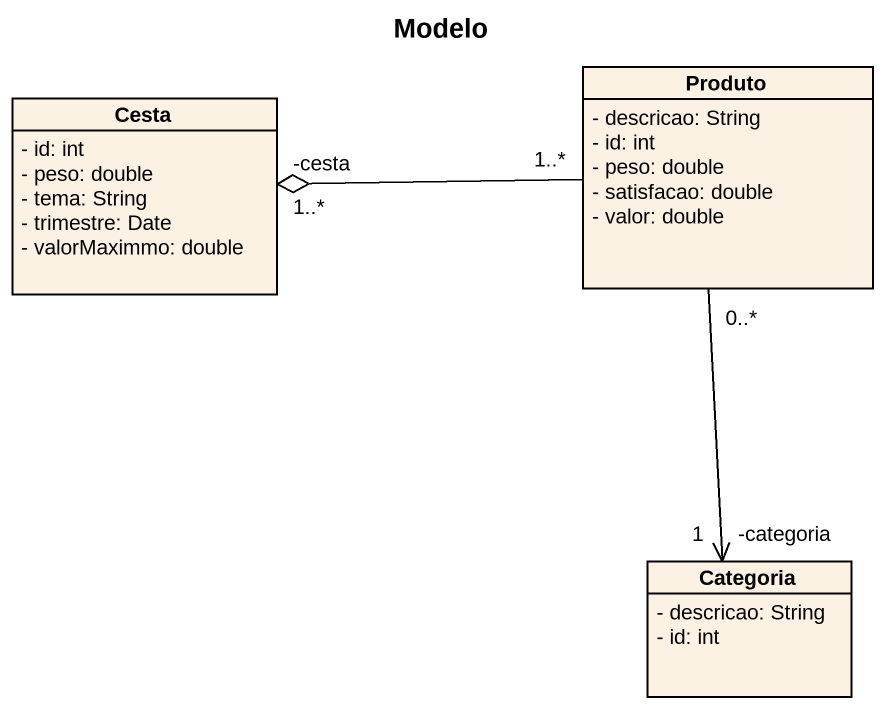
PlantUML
@startuml
title Modelo
hide circle
hide empty members
skinparam classAttributeIconSize 0
class Produto {
  - descricao: String
  - id: int
  - peso: double
  - satisfacao: double
  - valor: double
}
class Cesta {
  - id: int
  - peso: double
  - tema: String
  - trimestre: Date
  - valorMaximmo: double
}
class Categoria {
  - descricao: String
  - id: int
}
Produto "1..*" -left-o "-cesta\n1..*" Cesta
Produto "0..*" --> "-categoria\n1" Categoria
@enduml
